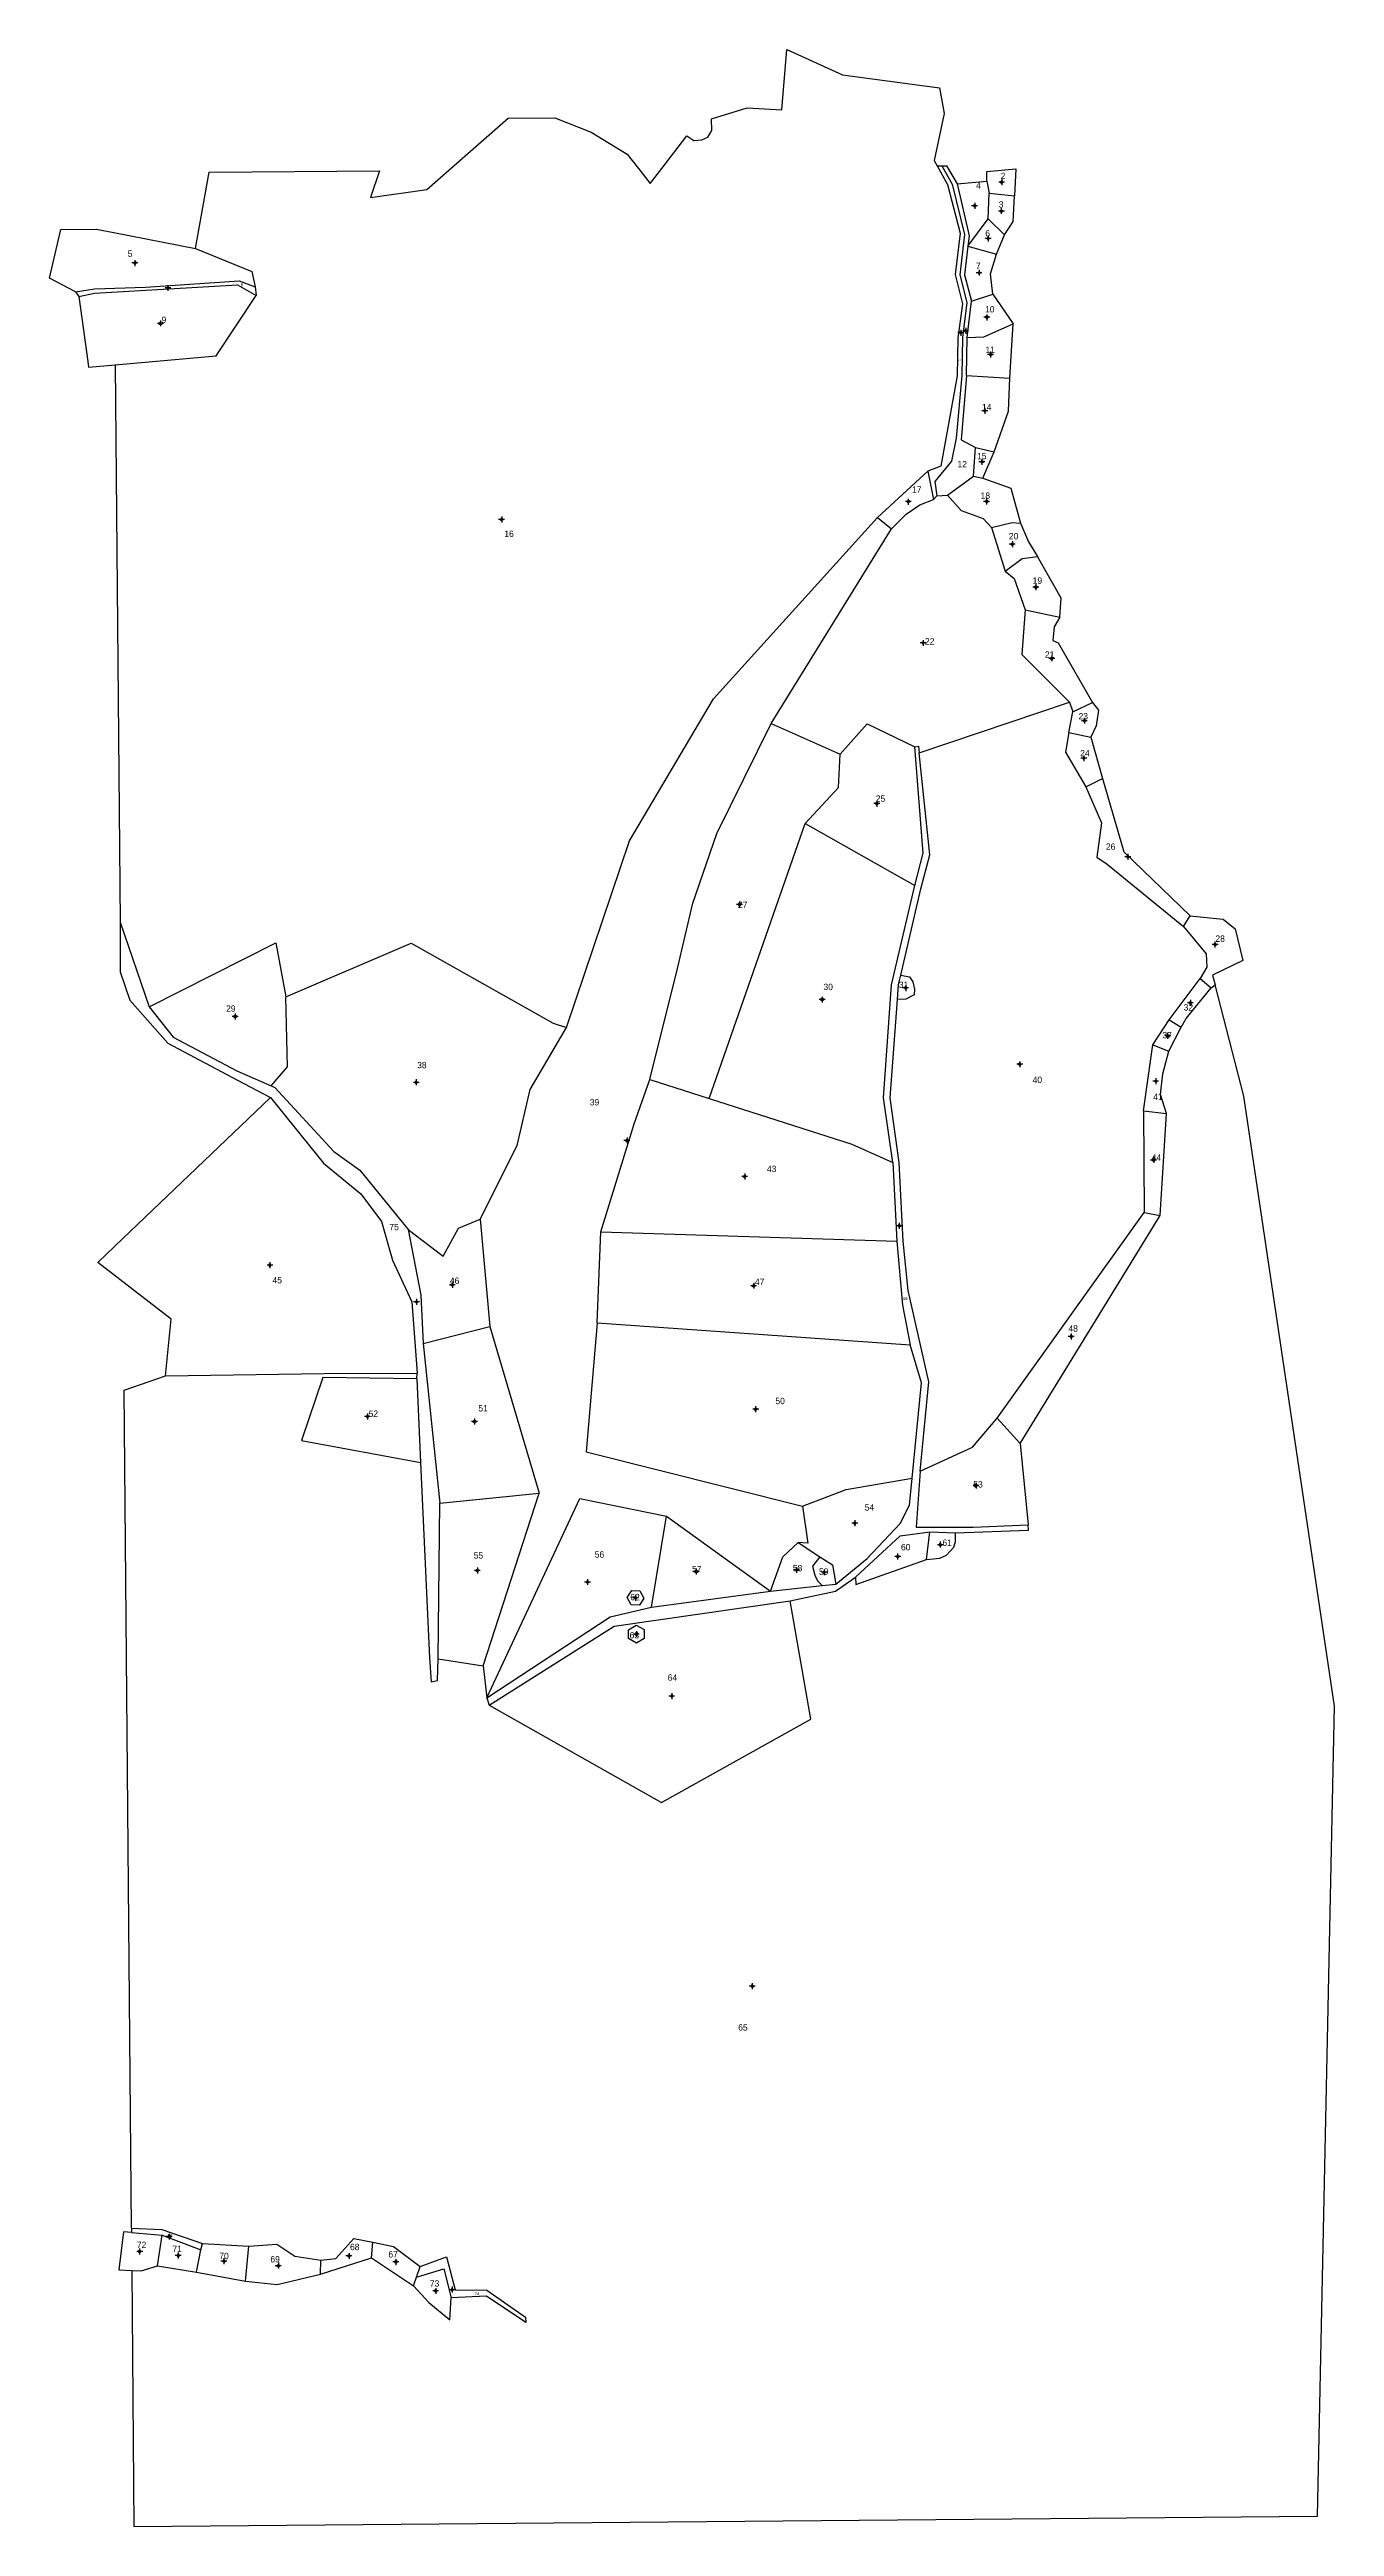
# Model space of a CAD drawing. Extents: x 551550 to 552095, y 1836500 to 1837552.
import ezdxf

# ---------------------------------------------------------------- set-up
doc = ezdxf.new("R2010")
doc.units = 0
for name, color, linetype in [('Level 10', 7, 'Continuous'), ('Level 11', 7, 'Continuous'), ('Level 15', 7, 'Continuous')]:
    doc.layers.add(name, color=color, linetype=linetype)

msp = doc.modelspace()

# ---------------------------------------------------------------- linework, layer by layer
at = {"layer": 'Level 10'}
for p, q in [((551926.6, 1837503), (551928.6, 1837503)), ((551935, 1837495.4), (551947.6, 1837496.5)), ((551947.6, 1837496.5), (551948.6, 1837491.4)), ((551948.2, 1837480.6), (551948.6, 1837491.4)), ((551948.6, 1837491.4), (551959.4, 1837490.3)), ((551939.6, 1837468.9), (551948.2, 1837480.6)), ((551948.2, 1837480.6), (551955.2, 1837473.7)), ((551939.6, 1837468.9), (551951.8, 1837465.5)), ((551951.8, 1837465.5), (551955.2, 1837473.7)), ((551560.8, 1837449.6), (551562.2, 1837447.5)), ((551637.1, 1837451.6), (551637.4, 1837448)), ((551941.1, 1837445.6), (551950.2, 1837448.6)), ((551950.2, 1837448.6), (551958.8, 1837436)), ((551939.3, 1837430.1), (551941.1, 1837445.6)), ((551957.4, 1837412.9), (551958.8, 1837436)), ((551939, 1837414), (551939.3, 1837430.1)), ((551577.6, 1837418.5), (551579.7, 1837181.8)), ((551939, 1837414), (551957.4, 1837412.9)), ((551942, 1837371.2), (551942.9, 1837383.4)), ((551942.9, 1837383.4), (551950.7, 1837381.6)), ((551901.2, 1837353.6), (551922.6, 1837373.4)), ((551922.6, 1837373.4), (551925, 1837361.3)), ((551946, 1837370.4), (551950.7, 1837381.6)), ((551925, 1837361.3), (551926.4, 1837362.8)), ((551926.4, 1837362.8), (551931, 1837363.2)), ((551931, 1837363.2), (551942, 1837371.2)), ((551942, 1837371.2), (551946, 1837370.4)), ((551901.2, 1837353.6), (551907.2, 1837348.8)), ((551856.1, 1837266.1), (551907.2, 1837348.8)), ((551949.6, 1837349.4), (551955.5, 1837330.8)), ((551963.9, 1837314.5), (551978.6, 1837311.3)), ((551918.9, 1837253.7), (551982.7, 1837275.2)), ((551982.5, 1837262.3), (551984.1, 1837271.1)), ((551982.7, 1837275.2), (551984.1, 1837271.1)), ((551984.1, 1837271.1), (551992.5, 1837275.1)), ((551856.1, 1837266.1), (551885.4, 1837253.1)), ((551982.5, 1837262.3), (551991.8, 1837260.3)), ((551991.8, 1837260.3), (551996.8, 1837242.8)), ((551989.7, 1837239.2), (551996.8, 1837242.8)), ((551829.8, 1837106.9), (551870.6, 1837223.7)), ((551870.6, 1837223.7), (551917.1, 1837197.3)), ((552031.1, 1837179.9), (552034, 1837184.5)), ((551579.7, 1837181.8), (551592, 1837145.8)), ((552025.1, 1837140.3), (552038.2, 1837157.8)), ((552038.2, 1837157.8), (552042.9, 1837153.9)), ((552042.9, 1837153.9), (552044.6, 1837155.1)), ((552018.1, 1837129.7), (552025.1, 1837140.3)), ((552024.9, 1837127), (552030.2, 1837137.1)), ((552025.1, 1837140.3), (552030.2, 1837137.1)), ((552014.1, 1837101.6), (552018.1, 1837129.7)), ((552018.1, 1837129.7), (552024.9, 1837127)), ((551804.6, 1837114.9), (551829.8, 1837106.9)), ((552014.1, 1837101.6), (552023.9, 1837100.5)), ((552014.1, 1837101.6), (552014.5, 1837058.4)), ((552021.2, 1837057.2), (552023.9, 1837100.5)), ((551907.7, 1837079.7), (551909.5, 1837046.3)), ((551952, 1836971.1), (552014.5, 1837058.4)), ((551961.8, 1836960.3), (552021.2, 1837057.2)), ((552014.5, 1837058.4), (552021.2, 1837057.2)), ((551732.6, 1837055.6), (551736.6, 1837010)), ((551782.2, 1837011.5), (551783.8, 1837050.2)), ((551783.8, 1837050.2), (551909.5, 1837046.3)), ((551708.3, 1837002.7), (551736.6, 1837010)), ((551736.6, 1837010), (551757.6, 1836939.2)), ((551782.2, 1837011.5), (551915.1, 1837002.2)), ((551708.3, 1837002.7), (551715.5, 1836934.9)), ((551705.7, 1836987.8), (551705.8, 1836990.1)), ((551705.7, 1836987.8), (551707.3, 1836952.2)), ((551952, 1836971.1), (551961.8, 1836960.3)), ((551961.8, 1836960.3), (551965.2, 1836925.8)), ((551714.7, 1836868.8), (551715.5, 1836934.9)), ((551715.5, 1836934.9), (551757.6, 1836939.2)), ((551733.8, 1836865.8), (551757.6, 1836939.2)), ((551805.3, 1836890.7), (551811.6, 1836929.4)), ((551811.6, 1836929.4), (551855.8, 1836897.6)), ((551922.1, 1836911), (551923.4, 1836922.7)), ((551923.4, 1836922.7), (551934.4, 1836922.3)), ((551867.5, 1836918.2), (551876.7, 1836912.1)), ((551855.8, 1836897.6), (551877.7, 1836900)), ((551877.7, 1836900), (551883.5, 1836900.6)), ((551805.3, 1836890.7), (551855.8, 1836897.6)), ((551714.7, 1836868.8), (551733.8, 1836865.8)), ((551733.8, 1836865.8), (551735.4, 1836852.2)), ((551735.4, 1836852.2), (551736.4, 1836849.1)), ((551584.5, 1836627), (551584.5, 1836625.1)), ((551584.5, 1836625.1), (551597.5, 1836624)), ((551595.6, 1836610.9), (551597.5, 1836624)), ((551597.5, 1836624), (551614, 1836617.7)), ((551612.2, 1836608.2), (551614, 1836617.7)), ((551614, 1836617.7), (551614.7, 1836620.5)), ((551614.7, 1836620.5), (551634.3, 1836619.3)), ((551632.9, 1836604.4), (551634.3, 1836619.3)), ((551686.4, 1836614.3), (551687, 1836621)), ((551595.6, 1836610.9), (551612.2, 1836608.2)), ((551612.2, 1836608.2), (551632.9, 1836604.4)), ((551664.8, 1836607.4), (551686.4, 1836614.3)), ((551664.8, 1836607.4), (551664.9, 1836613.4)), ((551686.4, 1836614.3), (551704.3, 1836602.4)), ((551704.3, 1836602.4), (551705.6, 1836606.1)), ((551705.6, 1836606.1), (551707.1, 1836610.6))]:
    msp.add_line(p, q, dxfattribs=at)
for points in [[(551611.7, 1837468), (551617.5, 1837500.3), (551689.8, 1837500.9), (551686, 1837489.6), (551709.9, 1837493), (551719.2, 1837501.2), (551744.4, 1837523.3), (551764.3, 1837523.4), (551779.7, 1837517.4), (551794.9, 1837508), (551799.8, 1837501.9), (551804.8, 1837495.5), (551809.7, 1837501.9), (551820.3, 1837515.8), (551823.2, 1837513.8), (551826.6, 1837514.1), (551829.2, 1837515.3), (551830.9, 1837518), (551830.7, 1837523), (551845.9, 1837527.7), (551860.6, 1837526.8), (551862.8, 1837552.5), (551886.4, 1837541.7), (551927.6, 1837536.2), (551929.6, 1837525.3), (551925.3, 1837505.3), (551926.6, 1837503)], [(551926.6, 1837503), (551931, 1837495.1), (551936.3, 1837474.5), (551934.2, 1837456.9), (551937.3, 1837444.4), (551935.3, 1837430), (551935, 1837413.9), (551928.1, 1837375.4), (551922.6, 1837373.4)], [(551928.6, 1837503), (551933, 1837495.2), (551938.2, 1837473.9), (551936.2, 1837456.8), (551939.2, 1837445), (551937.3, 1837430.1), (551937, 1837414), (551934.7, 1837387.4), (551932.6, 1837377.6), (551925.6, 1837368.9), (551926.4, 1837362.8)], [(551928.6, 1837503), (551930.6, 1837503), (551935, 1837495.4)], [(551947.6, 1837496.5), (551947.7, 1837500.6), (551959.9, 1837501.8), (551959.4, 1837490.3)], [(551935, 1837495.4), (551940.1, 1837473.3), (551939.6, 1837468.9)], [(551955.2, 1837473.7), (551958.9, 1837479.4), (551959.4, 1837490.3)], [(551560.8, 1837449.6), (551549.8, 1837455.4), (551554.5, 1837476), (551569.5, 1837476.1), (551577.1, 1837474.7), (551611.7, 1837468)], [(551611.7, 1837468), (551635.6, 1837458.2), (551637.1, 1837451.6)], [(551939.6, 1837468.9), (551938.2, 1837456.8), (551941.1, 1837445.6)], [(551950.2, 1837448.6), (551949.2, 1837457.2), (551951.8, 1837465.5)], [(551560.8, 1837449.6), (551568.9, 1837450.8), (551590.5, 1837451.5), (551630.3, 1837454.2), (551637.1, 1837451.6)], [(551562.2, 1837447.5), (551568.9, 1837448.9), (551629.5, 1837452.5), (551637.4, 1837448)], [(551562.2, 1837447.5), (551566, 1837420), (551566.3, 1837417.5), (551577.6, 1837418.5)], [(551577.6, 1837418.5), (551620.5, 1837422.4), (551637.4, 1837448)], [(551939.3, 1837430.1), (551946.4, 1837430.4), (551958.8, 1837436)], [(551939, 1837414), (551936.7, 1837386.6), (551942.9, 1837383.4)], [(551950.7, 1837381.6), (551956.8, 1837398.8), (551957.4, 1837412.9)], [(551931, 1837363.2), (551936.8, 1837356.6), (551946.1, 1837353.3), (551949.6, 1837349.4)], [(551946, 1837370.4), (551957.8, 1837366.1), (551962, 1837351.2)], [(551769.2, 1837137), (551796, 1837216.3), (551831.6, 1837276.6), (551901.2, 1837353.6)], [(551907.2, 1837348.8), (551913.4, 1837355.1), (551919.2, 1837359.1), (551925, 1837361.3)], [(551949.6, 1837349.4), (551958.4, 1837351.6), (551962, 1837351.2)], [(551962, 1837351.2), (551965.3, 1837343.3), (551969.1, 1837337.1)], [(551955.5, 1837330.8), (551962.7, 1837336.2), (551969.1, 1837337.1)], [(551955.5, 1837330.8), (551959.3, 1837327.8), (551963.9, 1837314.5)], [(551978.6, 1837311.3), (551979.2, 1837319.4), (551969.1, 1837337.1)], [(551963.9, 1837314.5), (551962.5, 1837295.5), (551982.7, 1837275.2)], [(551978.6, 1837311.3), (551976.3, 1837307.2), (551975.7, 1837301.4), (551978, 1837300.4), (551992.5, 1837275.1)], [(551992.5, 1837275.1), (551995, 1837271.8), (551994.1, 1837265.1), (551991.8, 1837260.3)], [(551804.6, 1837114.9), (551816.4, 1837162.1), (551822.9, 1837189.8), (551833.1, 1837219.4), (551856.1, 1837266.1)], [(551885.4, 1837253.1), (551896.9, 1837266), (551917.1, 1837256.2)], [(551982.5, 1837262.3), (551981.1, 1837254), (551989.7, 1837239.2)], [(551870.6, 1837223.7), (551884.7, 1837238.9), (551885.4, 1837253.1)], [(551911.1, 1837159.2), (551919.7, 1837195.9), (551923.4, 1837210.3), (551918.9, 1837253.7)], [(551917.1, 1837256.2), (551918.7, 1837256.5), (551918.9, 1837253.7)], [(551917.1, 1837197.3), (551920.6, 1837211.1), (551917.1, 1837256.2)], [(551989.7, 1837239.2), (551996.3, 1837223.9), (551994.4, 1837209.3), (551998.7, 1837206.4), (552031.1, 1837179.9)], [(551996.8, 1837242.8), (552005.8, 1837211.6), (552034, 1837184.5)], [(551907.7, 1837079.7), (551903.8, 1837107.2), (551907.2, 1837155.2), (551917.1, 1837197.3)], [(552034, 1837184.5), (552048, 1837183.1), (552053.1, 1837178.9), (552056.4, 1837165.5), (552043.5, 1837159.3), (552044.6, 1837155.1)], [(551579.7, 1837181.8), (551579.8, 1837160.6), (551583.8, 1837148.6), (551600, 1837130.3), (551629.6, 1837114.6), (551643.6, 1837107.3)], [(551592, 1837145.8), (551645.8, 1837173), (551650.1, 1837150)], [(551650.1, 1837150), (551703.3, 1837172.8), (551763.5, 1837138.8), (551769.2, 1837137)], [(552031.1, 1837179.9), (552040.7, 1837168.3), (552041, 1837162.7), (552038.2, 1837157.8)], [(551584.7, 1836609), (551585.6, 1836500.2), (552088, 1836504.6), (552095.2, 1836848.7), (552056.8, 1837107.8), (552044.6, 1837155.1)], [(551911.1, 1837159.2), (551914.8, 1837158.5), (551916.2, 1837156.4), (551917, 1837153.3), (551916.8, 1837150.9), (551913.2, 1837149), (551909.7, 1837148.9)], [(551909.7, 1837148.9), (551910.2, 1837155.3), (551911.1, 1837159.2)], [(552030.2, 1837137.1), (552032.3, 1837140.9), (552042.9, 1837153.9)], [(551592, 1837145.8), (551602.2, 1837132.9), (551629.3, 1837118.6), (551643.9, 1837112.2)], [(551643.9, 1837112.2), (551650.7, 1837120.3), (551650.1, 1837150)], [(551919.3, 1836948.5), (551923, 1836986.5), (551914.2, 1837025.3), (551912.2, 1837046.2), (551910.5, 1837079.7), (551906.6, 1837107.2), (551909.7, 1837148.9)], [(551732.6, 1837055.6), (551748.2, 1837086.9), (551753.8, 1837110.7), (551769.2, 1837137)], [(552023.9, 1837100.5), (552021.4, 1837108.5), (552022.4, 1837117.3), (552024.9, 1837127)], [(551643.9, 1837112.2), (551645.4, 1837111.5), (551670.4, 1837084.3), (551681.5, 1837076.4), (551702, 1837051.2)], [(551783.8, 1837050.2), (551797.9, 1837096.1), (551804.6, 1837114.9)], [(551599, 1836989), (551601.4, 1837013.1), (551570.2, 1837037.2), (551580.8, 1837047.4), (551643.6, 1837107.3)], [(551643.6, 1837107.3), (551666.1, 1837079.4), (551681.9, 1837066.4), (551690.7, 1837054.6), (551695.4, 1837038.1), (551703.5, 1837020.4), (551705.8, 1836990.1)], [(551829.8, 1837106.9), (551890.4, 1837087.5), (551907.7, 1837079.7)], [(551702, 1837051.2), (551716.8, 1837039.8), (551723.4, 1837051.7), (551732.6, 1837055.6)], [(551702, 1837051.2), (551707.4, 1837023.3), (551708.3, 1837002.7)], [(551909.5, 1837046.3), (551911.9, 1837019.1), (551915.1, 1837002.2)], [(551782.2, 1837011.5), (551777.5, 1836956.7), (551869.4, 1836933.6)], [(551915.9, 1836945.5), (551919.9, 1836986.1), (551915.1, 1837002.2)], [(551584.5, 1836627), (551581.4, 1836983), (551599, 1836989)], [(551599, 1836989), (551666.3, 1836990), (551705.8, 1836990.1)], [(551705.7, 1836987.8), (551665.7, 1836988.3), (551656.7, 1836961.6), (551707.3, 1836952.2)], [(551919.3, 1836948.5), (551941.6, 1836958.7), (551952, 1836971.1)], [(551707.3, 1836952.2), (551711.1, 1836869.2), (551711.7, 1836859.1), (551714.5, 1836859.6), (551714.7, 1836868.8)], [(551869.4, 1836933.6), (551887.9, 1836940.7), (551915.9, 1836945.5)], [(551883.5, 1836900.6), (551896.9, 1836911.5), (551910.8, 1836926.3), (551914.8, 1836934.1), (551915.9, 1836945.5)], [(551919.3, 1836948.5), (551917.6, 1836924.8), (551941.8, 1836924.8), (551965.2, 1836925.8)], [(551735.4, 1836852.2), (551774.9, 1836936.9), (551811.6, 1836929.4)], [(551869.4, 1836933.6), (551871.6, 1836917.9), (551867.5, 1836918.2)], [(551891.9, 1836903.5), (551910.9, 1836921), (551923.4, 1836922.7)], [(551922.1, 1836911), (551927.7, 1836911.6), (551930.6, 1836912.9), (551933.6, 1836916.2), (551934.3, 1836918.6), (551934.4, 1836922.3)], [(551934.4, 1836922.3), (551965.4, 1836923.4), (551965.2, 1836925.8)], [(551855.8, 1836897.6), (551861, 1836912.1), (551867.5, 1836918.2)], [(551876.7, 1836912.1), (551873.6, 1836908.2), (551874.6, 1836904.4), (551875.8, 1836902), (551877.7, 1836900)], [(551876.7, 1836912.1), (551882.2, 1836908.8), (551883.5, 1836900.6)], [(551891.9, 1836903.5), (551892.1, 1836900.4), (551922.1, 1836911)], [(551864.1, 1836893.5), (551883.4, 1836897.5), (551891.9, 1836903.5)], [(551735.4, 1836852.2), (551787.7, 1836886.6), (551805.3, 1836890.7)], [(551736.4, 1836849.1), (551809.5, 1836807.8), (551872.9, 1836843.2), (551864.1, 1836893.5)], [(551736.4, 1836849.1), (551789.5, 1836882.7), (551864.1, 1836893.5)], [(551802, 1836894.6), (551800.2, 1836891.6), (551796.7, 1836891.8), (551795, 1836894.9), (551796.9, 1836897.9), (551800.4, 1836897.7), (551802, 1836894.6)], [(551802.2, 1836877.4), (551798.9, 1836875.5), (551795.6, 1836877.4), (551795.6, 1836881.2), (551798.8, 1836883.1), (551802.2, 1836881.3), (551802.2, 1836877.4)], [(551584.5, 1836625.1), (551581.2, 1836625.4), (551579.1, 1836609.2), (551584.7, 1836609)], [(551584.5, 1836627), (551597.4, 1836626.4), (551614.7, 1836620.5)], [(551634.3, 1836619.3), (551646.3, 1836620.2), (551653.9, 1836615), (551664.9, 1836613.4)], [(551664.9, 1836613.4), (551671.3, 1836614.1), (551678.9, 1836622.5), (551687, 1836621)], [(551687, 1836621), (551695.8, 1836619.1), (551707.1, 1836610.6)], [(551584.7, 1836609), (551588.6, 1836608.8), (551595.6, 1836610.9)], [(551632.9, 1836604.4), (551646.4, 1836603), (551664.8, 1836607.4)], [(551705.6, 1836606.1), (551717.2, 1836609.7), (551720.3, 1836597.4)], [(551707.1, 1836610.6), (551718.3, 1836614.8), (551721.9, 1836600.7), (551735.4, 1836600.6), (551751.8, 1836589.2), (551751.9, 1836586.9), (551735.3, 1836598), (551720.3, 1836597.4)], [(551704.3, 1836602.4), (551710.7, 1836595.4), (551719.7, 1836588), (551720.3, 1836597.4)]]:
    msp.add_lwpolyline(points, dxfattribs=at)
at = {"layer": 'Level 11'}
for p, q in [((551953.3, 1837496.1), (551952.7, 1837496.1)), ((551954, 1837496.8), (551953.3, 1837496.1)), ((551953.3, 1837496.1), (551954, 1837495.5)), ((551954, 1837497.4), (551954, 1837496.8)), ((551954.6, 1837496.1), (551954, 1837496.8)), ((551954, 1837495.5), (551954.6, 1837496.1)), ((551954, 1837495.5), (551954, 1837494.9)), ((551955.2, 1837496.1), (551954.6, 1837496.1)), ((551941.9, 1837486), (551941.2, 1837486)), ((551942.5, 1837486.6), (551941.9, 1837486)), ((551941.9, 1837486), (551942.5, 1837485.4)), ((551942.5, 1837487.3), (551942.5, 1837486.6)), ((551943.1, 1837486), (551942.5, 1837486.6)), ((551942.5, 1837485.4), (551943.1, 1837486)), ((551942.5, 1837485.4), (551942.5, 1837484.8)), ((551943.7, 1837486), (551943.1, 1837486)), ((551953.2, 1837483.8), (551952.6, 1837483.8)), ((551953.8, 1837484.4), (551953.2, 1837483.8)), ((551953.2, 1837483.8), (551953.8, 1837483.2)), ((551953.8, 1837485.1), (551953.8, 1837484.4)), ((551954.5, 1837483.8), (551953.8, 1837484.4)), ((551953.8, 1837483.2), (551954.5, 1837483.8)), ((551953.8, 1837483.2), (551953.8, 1837482.6)), ((551955.1, 1837483.8), (551954.5, 1837483.8)), ((551947.6, 1837472.2), (551947, 1837472.2)), ((551948.2, 1837472.8), (551947.6, 1837472.2)), ((551947.6, 1837472.2), (551948.2, 1837471.6)), ((551948.2, 1837473.4), (551948.2, 1837472.8)), ((551948.8, 1837472.2), (551948.2, 1837472.8)), ((551948.2, 1837471.6), (551948.8, 1837472.2)), ((551948.2, 1837471.6), (551948.2, 1837470.9)), ((551949.5, 1837472.2), (551948.8, 1837472.2)), ((551585.4, 1837461.8), (551584.7, 1837461.8)), ((551586, 1837462.4), (551585.4, 1837461.8)), ((551585.4, 1837461.8), (551586, 1837461.2)), ((551586, 1837463), (551586, 1837462.4)), ((551586.6, 1837461.8), (551586, 1837462.4)), ((551586, 1837461.2), (551586.6, 1837461.8)), ((551586, 1837461.2), (551586, 1837460.5)), ((551587.2, 1837461.8), (551586.6, 1837461.8)), ((551943.8, 1837457.6), (551943.1, 1837457.6)), ((551944.4, 1837458.2), (551943.8, 1837457.6)), ((551943.8, 1837457.6), (551944.4, 1837457)), ((551944.4, 1837458.9), (551944.4, 1837458.2)), ((551945, 1837457.6), (551944.4, 1837458.2)), ((551944.4, 1837457), (551945, 1837457.6)), ((551944.4, 1837457), (551944.4, 1837456.4)), ((551945.6, 1837457.6), (551945, 1837457.6)), ((551599.4, 1837451.2), (551598.8, 1837451.2)), ((551600, 1837451.8), (551599.4, 1837451.2)), ((551599.4, 1837451.2), (551600, 1837450.5)), ((551600, 1837452.4), (551600, 1837451.8)), ((551600.6, 1837451.2), (551600, 1837451.8)), ((551600, 1837450.5), (551600.6, 1837451.2)), ((551600, 1837450.5), (551600, 1837449.9)), ((551601.3, 1837451.2), (551600.6, 1837451.2)), ((551596.2, 1837436.1), (551595.6, 1837436.1)), ((551596.8, 1837436.7), (551596.2, 1837436.1)), ((551596.2, 1837436.1), (551596.8, 1837435.5)), ((551596.8, 1837437.4), (551596.8, 1837436.7)), ((551597.5, 1837436.1), (551596.8, 1837436.7)), ((551596.8, 1837435.5), (551597.5, 1837436.1)), ((551598.1, 1837436.1), (551597.5, 1837436.1)), ((551947, 1837438.7), (551946.4, 1837438.7)), ((551947.6, 1837439.3), (551947, 1837438.7)), ((551947, 1837438.7), (551947.6, 1837438.1)), ((551947.6, 1837439.9), (551947.6, 1837439.3)), ((551948.3, 1837438.7), (551947.6, 1837439.3)), ((551947.6, 1837438.1), (551948.3, 1837438.7)), ((551947.6, 1837438.1), (551947.6, 1837437.4)), ((551948.9, 1837438.7), (551948.3, 1837438.7)), ((551596.8, 1837435.5), (551596.8, 1837434.9)), ((551936, 1837432.2), (551935.4, 1837432.2)), ((551936.6, 1837432.8), (551936, 1837432.2)), ((551936, 1837432.2), (551936.6, 1837431.5)), ((551936.6, 1837433.4), (551936.6, 1837432.8)), ((551937.2, 1837432.2), (551936.6, 1837432.8)), ((551936.6, 1837431.5), (551937.2, 1837432.2)), ((551936.6, 1837431.5), (551936.6, 1837430.9)), ((551937.9, 1837432.2), (551937.2, 1837432.2)), ((551938, 1837432.9), (551937.4, 1837432.9)), ((551938.7, 1837433.5), (551938, 1837432.9)), ((551938, 1837432.9), (551938.7, 1837432.3)), ((551938.7, 1837434.2), (551938.7, 1837433.5)), ((551939.3, 1837432.9), (551938.7, 1837433.5)), ((551938.7, 1837432.3), (551939.3, 1837432.9)), ((551938.7, 1837432.3), (551938.7, 1837431.7)), ((551939.9, 1837432.9), (551939.3, 1837432.9)), ((551948.6, 1837422.9), (551948, 1837422.9)), ((551949.2, 1837423.5), (551948.6, 1837422.9)), ((551948.6, 1837422.9), (551949.2, 1837422.3)), ((551949.2, 1837424.2), (551949.2, 1837423.5)), ((551949.9, 1837422.9), (551949.2, 1837423.5)), ((551949.2, 1837422.3), (551949.9, 1837422.9)), ((551949.2, 1837422.3), (551949.2, 1837421.7)), ((551950.5, 1837422.9), (551949.9, 1837422.9)), ((551946.2, 1837399), (551945.6, 1837399)), ((551946.8, 1837399.6), (551946.2, 1837399)), ((551946.2, 1837399), (551946.8, 1837398.4)), ((551946.8, 1837400.2), (551946.8, 1837399.6)), ((551947.4, 1837399), (551946.8, 1837399.6)), ((551946.8, 1837398.4), (551947.4, 1837399)), ((551946.8, 1837398.4), (551946.8, 1837397.7)), ((551948.1, 1837399), (551947.4, 1837399)), ((551944.9, 1837377.3), (551944.3, 1837377.3)), ((551945.5, 1837377.9), (551944.9, 1837377.3)), ((551944.9, 1837377.3), (551945.5, 1837376.7)), ((551945.5, 1837378.5), (551945.5, 1837377.9)), ((551946.2, 1837377.3), (551945.5, 1837377.9)), ((551945.5, 1837376.7), (551946.2, 1837377.3)), ((551945.5, 1837376.7), (551945.5, 1837376)), ((551946.8, 1837377.3), (551946.2, 1837377.3)), ((551741, 1837352.8), (551740.4, 1837352.8)), ((551741.7, 1837353.4), (551741, 1837352.8)), ((551741, 1837352.8), (551741.7, 1837352.2)), ((551741.7, 1837354.1), (551741.7, 1837353.4)), ((551742.3, 1837352.8), (551741.7, 1837353.4)), ((551741.7, 1837352.2), (551742.3, 1837352.8)), ((551741.7, 1837352.2), (551741.7, 1837351.6)), ((551742.9, 1837352.8), (551742.3, 1837352.8)), ((551913.7, 1837360.4), (551913.1, 1837360.4)), ((551914.3, 1837361), (551913.7, 1837360.4)), ((551913.7, 1837360.4), (551914.3, 1837359.8)), ((551914.3, 1837361.6), (551914.3, 1837361)), ((551915, 1837360.4), (551914.3, 1837361)), ((551914.3, 1837359.8), (551915, 1837360.4)), ((551914.3, 1837359.8), (551914.3, 1837359.1)), ((551915.6, 1837360.4), (551915, 1837360.4)), ((551946.9, 1837360.5), (551946.3, 1837360.5)), ((551947.5, 1837361.1), (551946.9, 1837360.5)), ((551946.9, 1837360.5), (551947.5, 1837359.9)), ((551947.5, 1837361.7), (551947.5, 1837361.1)), ((551948.2, 1837360.5), (551947.5, 1837361.1)), ((551947.5, 1837359.9), (551948.2, 1837360.5)), ((551947.5, 1837359.9), (551947.5, 1837359.2)), ((551948.8, 1837360.5), (551948.2, 1837360.5)), ((551957.9, 1837342.4), (551957.2, 1837342.4)), ((551958.5, 1837343), (551957.9, 1837342.4)), ((551957.9, 1837342.4), (551958.5, 1837341.8)), ((551958.5, 1837343.6), (551958.5, 1837343)), ((551959.1, 1837342.4), (551958.5, 1837343)), ((551958.5, 1837341.8), (551959.1, 1837342.4)), ((551958.5, 1837341.8), (551958.5, 1837341.1)), ((551959.7, 1837342.4), (551959.1, 1837342.4)), ((551967.8, 1837324.1), (551967.2, 1837324.1)), ((551968.5, 1837324.7), (551967.8, 1837324.1)), ((551967.8, 1837324.1), (551968.5, 1837323.4)), ((551968.5, 1837325.3), (551968.5, 1837324.7)), ((551969.1, 1837324.1), (551968.5, 1837324.7)), ((551968.5, 1837323.4), (551969.1, 1837324.1)), ((551968.5, 1837323.4), (551968.5, 1837322.8)), ((551969.7, 1837324.1), (551969.1, 1837324.1)), ((551920, 1837300.4), (551919.3, 1837300.4)), ((551920.6, 1837301), (551920, 1837300.4)), ((551920, 1837300.4), (551920.6, 1837299.7)), ((551920.6, 1837301.6), (551920.6, 1837301)), ((551921.2, 1837300.4), (551920.6, 1837301)), ((551920.6, 1837299.7), (551921.2, 1837300.4)), ((551920.6, 1837299.7), (551920.6, 1837299.1)), ((551921.8, 1837300.4), (551921.2, 1837300.4)), ((551974.6, 1837293.8), (551974, 1837293.8)), ((551975.2, 1837294.5), (551974.6, 1837293.8)), ((551974.6, 1837293.8), (551975.2, 1837293.2)), ((551975.2, 1837295.1), (551975.2, 1837294.5)), ((551975.8, 1837293.8), (551975.2, 1837294.5)), ((551975.2, 1837293.2), (551975.8, 1837293.8)), ((551975.2, 1837293.2), (551975.2, 1837292.6)), ((551976.5, 1837293.8), (551975.8, 1837293.8)), ((551988.5, 1837267.3), (551987.8, 1837267.3)), ((551989.1, 1837268), (551988.5, 1837267.3)), ((551988.5, 1837267.3), (551989.1, 1837266.7)), ((551989.1, 1837268.6), (551989.1, 1837268)), ((551989.7, 1837267.3), (551989.1, 1837268)), ((551989.1, 1837266.7), (551989.7, 1837267.3)), ((551990.3, 1837267.3), (551989.7, 1837267.3)), ((551989.1, 1837266.7), (551989.1, 1837266.1)), ((551988.2, 1837251.4), (551987.6, 1837251.4)), ((551988.8, 1837252), (551988.2, 1837251.4)), ((551988.2, 1837251.4), (551988.8, 1837250.8)), ((551988.8, 1837252.6), (551988.8, 1837252)), ((551989.4, 1837251.4), (551988.8, 1837252)), ((551988.8, 1837250.8), (551989.4, 1837251.4)), ((551988.8, 1837250.8), (551988.8, 1837250.1)), ((551990.1, 1837251.4), (551989.4, 1837251.4)), ((551900.3, 1837232.1), (551899.7, 1837232.1)), ((551901, 1837232.7), (551900.3, 1837232.1)), ((551900.3, 1837232.1), (551901, 1837231.4)), ((551901, 1837233.3), (551901, 1837232.7)), ((551901.6, 1837232.1), (551901, 1837232.7)), ((551901, 1837231.4), (551901.6, 1837232.1)), ((551901, 1837231.4), (551901, 1837230.8)), ((551902.2, 1837232.1), (551901.6, 1837232.1)), ((552006.9, 1837209.5), (552006.3, 1837209.5)), ((552007.5, 1837210.2), (552006.9, 1837209.5)), ((552006.9, 1837209.5), (552007.5, 1837208.9)), ((552007.5, 1837210.8), (552007.5, 1837210.2)), ((552008.1, 1837209.5), (552007.5, 1837210.2)), ((552007.5, 1837208.9), (552008.1, 1837209.5)), ((552007.5, 1837208.9), (552007.5, 1837208.3)), ((552008.8, 1837209.5), (552008.1, 1837209.5)), ((551842, 1837189.3), (551841.4, 1837189.3)), ((551842.6, 1837189.9), (551842, 1837189.3)), ((551842, 1837189.3), (551842.6, 1837188.6)), ((551842.6, 1837190.5), (551842.6, 1837189.9)), ((551843.3, 1837189.3), (551842.6, 1837189.9)), ((551842.6, 1837188.6), (551843.3, 1837189.3)), ((551842.6, 1837188.6), (551842.6, 1837188)), ((551843.9, 1837189.3), (551843.3, 1837189.3)), ((552044.5, 1837172.9), (552043.9, 1837172.3)), ((552044.5, 1837173.5), (552044.5, 1837172.9)), ((552045.2, 1837172.3), (552044.5, 1837172.9)), ((552043.9, 1837172.3), (552043.3, 1837172.3)), ((552043.9, 1837172.3), (552044.5, 1837171.7)), ((552044.5, 1837171.7), (552045.2, 1837172.3)), ((552044.5, 1837171.7), (552044.5, 1837171)), ((552045.8, 1837172.3), (552045.2, 1837172.3)), ((551912.6, 1837153.8), (551911.9, 1837153.8)), ((551913.2, 1837154.4), (551912.6, 1837153.8)), ((551912.6, 1837153.8), (551913.2, 1837153.1)), ((551913.2, 1837155), (551913.2, 1837154.4)), ((551913.8, 1837153.8), (551913.2, 1837154.4)), ((551913.2, 1837153.1), (551913.8, 1837153.8)), ((551913.2, 1837153.1), (551913.2, 1837152.5)), ((551914.4, 1837153.8), (551913.8, 1837153.8)), ((551627.9, 1837141.7), (551627.3, 1837141.7)), ((551628.5, 1837142.3), (551627.9, 1837141.7)), ((551627.9, 1837141.7), (551628.5, 1837141.1)), ((551628.5, 1837142.9), (551628.5, 1837142.3)), ((551629.2, 1837141.7), (551628.5, 1837142.3)), ((551628.5, 1837141.1), (551629.2, 1837141.7)), ((551628.5, 1837141.1), (551628.5, 1837140.4)), ((551629.8, 1837141.7), (551629.2, 1837141.7)), ((551877.1, 1837148.9), (551876.5, 1837148.9)), ((551877.8, 1837149.5), (551877.1, 1837148.9)), ((551877.1, 1837148.9), (551877.8, 1837148.3)), ((551877.8, 1837150.1), (551877.8, 1837149.5)), ((551878.4, 1837148.9), (551877.8, 1837149.5)), ((551877.8, 1837148.3), (551878.4, 1837148.9)), ((551877.8, 1837148.3), (551877.8, 1837147.6)), ((551879, 1837148.9), (551878.4, 1837148.9)), ((552033.4, 1837147.5), (552032.8, 1837147.5)), ((552034.1, 1837148.1), (552033.4, 1837147.5)), ((552033.4, 1837147.5), (552034.1, 1837146.8)), ((552034.1, 1837148.7), (552034.1, 1837148.1)), ((552034.7, 1837147.5), (552034.1, 1837148.1)), ((552034.1, 1837146.8), (552034.7, 1837147.5)), ((552034.1, 1837146.8), (552034.1, 1837146.2)), ((552035.3, 1837147.5), (552034.7, 1837147.5)), ((552023.8, 1837133.4), (552023.2, 1837133.4)), ((552024.4, 1837134), (552023.8, 1837133.4)), ((552023.8, 1837133.4), (552024.4, 1837132.8)), ((552024.4, 1837134.7), (552024.4, 1837134)), ((552025.1, 1837133.4), (552024.4, 1837134)), ((552024.4, 1837132.8), (552025.1, 1837133.4)), ((552024.4, 1837132.8), (552024.4, 1837132.2)), ((552025.7, 1837133.4), (552025.1, 1837133.4)), ((551961, 1837121.4), (551960.4, 1837121.4)), ((551961.6, 1837122), (551961, 1837121.4)), ((551961, 1837121.4), (551961.6, 1837120.7)), ((551961.6, 1837122.6), (551961.6, 1837122)), ((551962.3, 1837121.4), (551961.6, 1837122)), ((551961.6, 1837120.7), (551962.3, 1837121.4)), ((551961.6, 1837120.7), (551961.6, 1837120.1)), ((551962.9, 1837121.4), (551962.3, 1837121.4)), ((551704.8, 1837113.7), (551704.2, 1837113.7)), ((551705.4, 1837114.3), (551704.8, 1837113.7)), ((551704.8, 1837113.7), (551705.4, 1837113.1)), ((551705.4, 1837115), (551705.4, 1837114.3)), ((551706, 1837113.7), (551705.4, 1837114.3)), ((551705.4, 1837113.1), (551706, 1837113.7)), ((551705.4, 1837113.1), (551705.4, 1837112.5)), ((551706.7, 1837113.7), (551706, 1837113.7)), ((552018.8, 1837114.2), (552018.1, 1837114.2)), ((552019.4, 1837114.8), (552018.8, 1837114.2)), ((552018.8, 1837114.2), (552019.4, 1837113.6)), ((552019.4, 1837115.5), (552019.4, 1837114.8)), ((552020, 1837114.2), (552019.4, 1837114.8)), ((552019.4, 1837113.6), (552020, 1837114.2)), ((552019.4, 1837113.6), (552019.4, 1837113)), ((552020.6, 1837114.2), (552020, 1837114.2)), ((551794.3, 1837089), (551793.6, 1837089)), ((551794.9, 1837089.6), (551794.3, 1837089)), ((551794.3, 1837089), (551794.9, 1837088.4)), ((551794.9, 1837090.3), (551794.9, 1837089.6)), ((551795.5, 1837089), (551794.9, 1837089.6)), ((551794.9, 1837088.4), (551795.5, 1837089)), ((551794.9, 1837088.4), (551794.9, 1837087.8)), ((551796.1, 1837089), (551795.5, 1837089)), ((552017.9, 1837080.7), (552017.2, 1837080.7)), ((552018.5, 1837081.4), (552017.9, 1837080.7)), ((552017.9, 1837080.7), (552018.5, 1837080.1)), ((552018.5, 1837082), (552018.5, 1837081.4)), ((552019.1, 1837080.7), (552018.5, 1837081.4)), ((552018.5, 1837080.1), (552019.1, 1837080.7)), ((552018.5, 1837080.1), (552018.5, 1837079.5)), ((552019.7, 1837080.7), (552019.1, 1837080.7)), ((551844.2, 1837073.7), (551843.6, 1837073.7)), ((551844.9, 1837074.4), (551844.2, 1837073.7)), ((551844.2, 1837073.7), (551844.9, 1837073.1)), ((551844.9, 1837075), (551844.9, 1837074.4)), ((551845.5, 1837073.7), (551844.9, 1837074.4)), ((551844.9, 1837073.1), (551845.5, 1837073.7)), ((551844.9, 1837073.1), (551844.9, 1837072.5)), ((551846.1, 1837073.7), (551845.5, 1837073.7)), ((551909.9, 1837052.8), (551909.3, 1837052.8)), ((551910.5, 1837053.4), (551909.9, 1837052.8)), ((551909.9, 1837052.8), (551910.5, 1837052.2)), ((551910.5, 1837054), (551910.5, 1837053.4)), ((551911.2, 1837052.8), (551910.5, 1837053.4)), ((551910.5, 1837052.2), (551911.2, 1837052.8)), ((551910.5, 1837052.2), (551910.5, 1837051.5)), ((551911.8, 1837052.8), (551911.2, 1837052.8)), ((551642.7, 1837036.1), (551642.1, 1837036.1)), ((551643.3, 1837036.7), (551642.7, 1837036.1)), ((551642.7, 1837036.1), (551643.3, 1837035.4)), ((551643.3, 1837037.3), (551643.3, 1837036.7)), ((551643.9, 1837036.1), (551643.3, 1837036.7)), ((551643.3, 1837035.4), (551643.9, 1837036.1)), ((551644.6, 1837036.1), (551643.9, 1837036.1)), ((551643.3, 1837035.4), (551643.3, 1837034.8)), ((551720.1, 1837027.7), (551719.5, 1837027.7)), ((551720.8, 1837028.3), (551720.1, 1837027.7)), ((551720.1, 1837027.7), (551720.8, 1837027.1)), ((551720.8, 1837028.9), (551720.8, 1837028.3)), ((551721.4, 1837027.7), (551720.8, 1837028.3)), ((551720.8, 1837027.1), (551721.4, 1837027.7)), ((551720.8, 1837027.1), (551720.8, 1837026.4)), ((551722, 1837027.7), (551721.4, 1837027.7)), ((551848, 1837027.3), (551847.4, 1837027.3)), ((551848.7, 1837028), (551848, 1837027.3)), ((551848, 1837027.3), (551848.7, 1837026.7)), ((551848.7, 1837028.6), (551848.7, 1837028)), ((551849.3, 1837027.3), (551848.7, 1837028)), ((551848.7, 1837026.7), (551849.3, 1837027.3)), ((551848.7, 1837026.7), (551848.7, 1837026.1)), ((551849.9, 1837027.3), (551849.3, 1837027.3)), ((551704.9, 1837020.5), (551704.3, 1837020.5)), ((551705.5, 1837021.1), (551704.9, 1837020.5)), ((551704.9, 1837020.5), (551705.5, 1837019.9)), ((551705.5, 1837021.7), (551705.5, 1837021.1)), ((551706.1, 1837020.5), (551705.5, 1837021.1)), ((551705.5, 1837019.9), (551706.1, 1837020.5)), ((551705.5, 1837019.9), (551705.5, 1837019.2)), ((551706.8, 1837020.5), (551706.1, 1837020.5)), ((551982.9, 1837005.8), (551982.2, 1837005.8)), ((551983.5, 1837006.4), (551982.9, 1837005.8)), ((551982.9, 1837005.8), (551983.5, 1837005.1)), ((551983.5, 1837007), (551983.5, 1837006.4)), ((551984.1, 1837005.8), (551983.5, 1837006.4)), ((551983.5, 1837005.1), (551984.1, 1837005.8)), ((551983.5, 1837005.1), (551983.5, 1837004.5)), ((551984.7, 1837005.8), (551984.1, 1837005.8)), ((551684.7, 1836973), (551684.7, 1836972.4)), ((551848.9, 1836974.9), (551848.3, 1836974.9)), ((551849.5, 1836975.5), (551848.9, 1836974.9)), ((551848.9, 1836974.9), (551849.5, 1836974.2)), ((551849.5, 1836976.1), (551849.5, 1836975.5)), ((551850.1, 1836974.9), (551849.5, 1836975.5)), ((551849.5, 1836974.2), (551850.1, 1836974.9)), ((551849.5, 1836974.2), (551849.5, 1836973.6)), ((551850.8, 1836974.9), (551850.1, 1836974.9)), ((551684.1, 1836971.7), (551683.4, 1836971.7)), ((551684.7, 1836972.4), (551684.1, 1836971.7)), ((551684.1, 1836971.7), (551684.7, 1836971.1)), ((551685.3, 1836971.7), (551684.7, 1836972.4)), ((551684.7, 1836971.1), (551685.3, 1836971.7)), ((551684.7, 1836971.1), (551684.7, 1836970.5)), ((551685.9, 1836971.7), (551685.3, 1836971.7)), ((551729.5, 1836969.7), (551728.9, 1836969.7)), ((551730.1, 1836970.3), (551729.5, 1836969.7)), ((551729.5, 1836969.7), (551730.1, 1836969.1)), ((551730.1, 1836970.9), (551730.1, 1836970.3)), ((551730.8, 1836969.7), (551730.1, 1836970.3)), ((551730.1, 1836969.1), (551730.8, 1836969.7)), ((551730.1, 1836969.1), (551730.1, 1836968.4)), ((551731.4, 1836969.7), (551730.8, 1836969.7)), ((551942.4, 1836942.4), (551941.8, 1836942.4)), ((551943.1, 1836943), (551942.4, 1836942.4)), ((551942.4, 1836942.4), (551943.1, 1836941.7)), ((551943.1, 1836943.6), (551943.1, 1836943)), ((551943.7, 1836942.4), (551943.1, 1836943)), ((551943.1, 1836941.7), (551943.7, 1836942.4)), ((551943.1, 1836941.7), (551943.1, 1836941.1)), ((551944.3, 1836942.4), (551943.7, 1836942.4)), ((551891, 1836926.4), (551890.4, 1836926.4)), ((551891.6, 1836927.1), (551891, 1836926.4)), ((551891, 1836926.4), (551891.6, 1836925.8)), ((551891.6, 1836927.7), (551891.6, 1836927.1)), ((551892.2, 1836926.4), (551891.6, 1836927.1)), ((551891.6, 1836925.8), (551892.2, 1836926.4)), ((551891.6, 1836925.8), (551891.6, 1836925.2)), ((551892.9, 1836926.4), (551892.2, 1836926.4)), ((551909.2, 1836912.3), (551908.6, 1836912.3)), ((551909.8, 1836912.9), (551909.2, 1836912.3)), ((551909.2, 1836912.3), (551909.8, 1836911.7)), ((551909.8, 1836913.5), (551909.8, 1836912.9)), ((551910.4, 1836912.3), (551909.8, 1836912.9)), ((551909.8, 1836911.7), (551910.4, 1836912.3)), ((551909.8, 1836911.7), (551909.8, 1836911)), ((551911.1, 1836912.3), (551910.4, 1836912.3)), ((551927.3, 1836917.3), (551926.7, 1836917.3)), ((551927.9, 1836918), (551927.3, 1836917.3)), ((551927.3, 1836917.3), (551927.9, 1836916.7)), ((551927.9, 1836918.6), (551927.9, 1836918)), ((551928.6, 1836917.3), (551927.9, 1836918)), ((551927.9, 1836916.7), (551928.6, 1836917.3)), ((551927.9, 1836916.7), (551927.9, 1836916.1)), ((551929.2, 1836917.3), (551928.6, 1836917.3)), ((551730.7, 1836906.3), (551730.1, 1836906.3)), ((551731.4, 1836907), (551730.7, 1836906.3)), ((551730.7, 1836906.3), (551731.4, 1836905.7)), ((551731.4, 1836907.6), (551731.4, 1836907)), ((551732, 1836906.3), (551731.4, 1836907)), ((551731.4, 1836905.7), (551732, 1836906.3)), ((551731.4, 1836905.7), (551731.4, 1836905.1)), ((551732.6, 1836906.3), (551732, 1836906.3)), ((551777.5, 1836901.4), (551776.9, 1836901.4)), ((551778.1, 1836902.1), (551777.5, 1836901.4)), ((551777.5, 1836901.4), (551778.1, 1836900.8)), ((551778.1, 1836902.7), (551778.1, 1836902.1)), ((551778.7, 1836901.4), (551778.1, 1836902.1)), ((551778.1, 1836900.8), (551778.7, 1836901.4)), ((551778.1, 1836900.8), (551778.1, 1836900.2)), ((551779.4, 1836901.4), (551778.7, 1836901.4)), ((551823.6, 1836905.9), (551823, 1836905.9)), ((551824.2, 1836906.5), (551823.6, 1836905.9)), ((551823.6, 1836905.9), (551824.2, 1836905.3)), ((551824.2, 1836907.2), (551824.2, 1836906.5)), ((551824.9, 1836905.9), (551824.2, 1836906.5)), ((551824.2, 1836905.3), (551824.9, 1836905.9)), ((551824.2, 1836905.3), (551824.2, 1836904.7)), ((551825.5, 1836905.9), (551824.9, 1836905.9)), ((551866.3, 1836906.6), (551865.6, 1836906.6)), ((551866.9, 1836907.2), (551866.3, 1836906.6)), ((551866.3, 1836906.6), (551866.9, 1836906)), ((551866.9, 1836907.8), (551866.9, 1836907.2)), ((551867.5, 1836906.6), (551866.9, 1836907.2)), ((551866.9, 1836906), (551867.5, 1836906.6)), ((551866.9, 1836906), (551866.9, 1836905.3)), ((551868.1, 1836906.6), (551867.5, 1836906.6)), ((551878, 1836905.6), (551877.4, 1836905.6)), ((551878.6, 1836906.2), (551878, 1836905.6)), ((551878, 1836905.6), (551878.6, 1836904.9)), ((551878.6, 1836906.8), (551878.6, 1836906.2)), ((551879.2, 1836905.6), (551878.6, 1836906.2)), ((551878.6, 1836904.9), (551879.2, 1836905.6)), ((551878.6, 1836904.9), (551878.6, 1836904.3)), ((551879.9, 1836905.6), (551879.2, 1836905.6)), ((551797.9, 1836894.7), (551797.3, 1836894.7)), ((551798.5, 1836895.4), (551797.9, 1836894.7)), ((551797.9, 1836894.7), (551798.5, 1836894.1)), ((551798.5, 1836896), (551798.5, 1836895.4)), ((551799.1, 1836894.7), (551798.5, 1836895.4)), ((551798.5, 1836894.1), (551799.1, 1836894.7)), ((551798.5, 1836894.1), (551798.5, 1836893.5)), ((551799.8, 1836894.7), (551799.1, 1836894.7)), ((551798.2, 1836879.3), (551797.6, 1836879.3)), ((551798.9, 1836880), (551798.2, 1836879.3)), ((551798.2, 1836879.3), (551798.9, 1836878.7)), ((551798.9, 1836880.6), (551798.9, 1836880)), ((551799.5, 1836879.3), (551798.9, 1836880)), ((551798.9, 1836878.7), (551799.5, 1836879.3)), ((551798.9, 1836878.7), (551798.9, 1836878.1)), ((551800.1, 1836879.3), (551799.5, 1836879.3)), ((551813.3, 1836853), (551812.6, 1836853)), ((551813.9, 1836853.6), (551813.3, 1836853)), ((551813.3, 1836853), (551813.9, 1836852.4)), ((551813.9, 1836854.2), (551813.9, 1836853.6)), ((551814.5, 1836853), (551813.9, 1836853.6)), ((551813.9, 1836852.4), (551814.5, 1836853)), ((551813.9, 1836852.4), (551813.9, 1836851.7)), ((551815.1, 1836853), (551814.5, 1836853)), ((551848, 1836731), (551848, 1836730.4)), ((551847.4, 1836729.8), (551846.8, 1836729.8)), ((551848, 1836730.4), (551847.4, 1836729.8)), ((551847.4, 1836729.8), (551848, 1836729.2)), ((551848.7, 1836729.8), (551848, 1836730.4)), ((551848, 1836729.2), (551848.7, 1836729.8)), ((551848, 1836729.2), (551848, 1836728.5)), ((551849.3, 1836729.8), (551848.7, 1836729.8)), ((551587.4, 1836617), (551586.8, 1836617)), ((551588, 1836617.7), (551587.4, 1836617)), ((551587.4, 1836617), (551588, 1836616.4)), ((551588, 1836618.3), (551588, 1836617.7)), ((551588.7, 1836617), (551588, 1836617.7)), ((551588, 1836616.4), (551588.7, 1836617)), ((551588, 1836616.4), (551588, 1836615.8)), ((551589.3, 1836617), (551588.7, 1836617)), ((551599.9, 1836623.4), (551599.3, 1836623.4)), ((551600.5, 1836624), (551599.9, 1836623.4)), ((551599.9, 1836623.4), (551600.5, 1836622.8)), ((551600.5, 1836624.6), (551600.5, 1836624)), ((551601.2, 1836623.4), (551600.5, 1836624)), ((551600.5, 1836622.8), (551601.2, 1836623.4)), ((551600.5, 1836622.8), (551600.5, 1836622.1)), ((551601.8, 1836623.4), (551601.2, 1836623.4)), ((551603.8, 1836615.3), (551603.1, 1836615.3)), ((551604.4, 1836616), (551603.8, 1836615.3)), ((551603.8, 1836615.3), (551604.4, 1836614.7)), ((551604.4, 1836616.6), (551604.4, 1836616)), ((551605, 1836615.3), (551604.4, 1836616)), ((551604.4, 1836614.7), (551605, 1836615.3)), ((551605.6, 1836615.3), (551605, 1836615.3)), ((551676.3, 1836615.2), (551675.6, 1836615.2)), ((551676.9, 1836615.8), (551676.3, 1836615.2)), ((551676.3, 1836615.2), (551676.9, 1836614.5)), ((551676.9, 1836616.4), (551676.9, 1836615.8)), ((551677.5, 1836615.2), (551676.9, 1836615.8)), ((551676.9, 1836614.5), (551677.5, 1836615.2)), ((551678.1, 1836615.2), (551677.5, 1836615.2)), ((551604.4, 1836614.7), (551604.4, 1836614.1)), ((551623.2, 1836613), (551622.5, 1836613)), ((551623.8, 1836613.6), (551623.2, 1836613)), ((551623.2, 1836613), (551623.8, 1836612.3)), ((551623.8, 1836614.2), (551623.8, 1836613.6)), ((551624.4, 1836613), (551623.8, 1836613.6)), ((551623.8, 1836612.3), (551624.4, 1836613)), ((551623.8, 1836612.3), (551623.8, 1836611.7)), ((551625, 1836613), (551624.4, 1836613)), ((551646.2, 1836611), (551645.6, 1836611)), ((551646.9, 1836611.7), (551646.2, 1836611)), ((551646.2, 1836611), (551646.9, 1836610.4)), ((551646.9, 1836612.3), (551646.9, 1836611.7)), ((551647.5, 1836611), (551646.9, 1836611.7)), ((551646.9, 1836610.4), (551647.5, 1836611)), ((551646.9, 1836610.4), (551646.9, 1836609.8)), ((551648.1, 1836611), (551647.5, 1836611)), ((551676.9, 1836614.5), (551676.9, 1836613.9)), ((551696.1, 1836612.6), (551695.5, 1836612.6)), ((551696.7, 1836613.2), (551696.1, 1836612.6)), ((551696.1, 1836612.6), (551696.7, 1836611.9)), ((551696.7, 1836613.8), (551696.7, 1836613.2)), ((551697.4, 1836612.6), (551696.7, 1836613.2)), ((551696.7, 1836611.9), (551697.4, 1836612.6)), ((551696.7, 1836611.9), (551696.7, 1836611.3)), ((551698, 1836612.6), (551697.4, 1836612.6)), ((551713.1, 1836600.3), (551712.4, 1836600.3)), ((551713.7, 1836600.9), (551713.1, 1836600.3)), ((551713.1, 1836600.3), (551713.7, 1836599.6)), ((551713.7, 1836601.5), (551713.7, 1836600.9)), ((551714.3, 1836600.3), (551713.7, 1836600.9)), ((551713.7, 1836599.6), (551714.3, 1836600.3)), ((551713.7, 1836599.6), (551713.7, 1836599)), ((551714.9, 1836600.3), (551714.3, 1836600.3)), ((551720.1, 1836600.8), (551719.4, 1836600.8)), ((551720.7, 1836601.5), (551720.1, 1836600.8)), ((551720.1, 1836600.8), (551720.7, 1836600.2)), ((551720.7, 1836602.1), (551720.7, 1836601.5)), ((551721.3, 1836600.8), (551720.7, 1836601.5)), ((551720.7, 1836600.2), (551721.3, 1836600.8)), ((551720.7, 1836600.2), (551720.7, 1836599.6)), ((551721.9, 1836600.8), (551721.3, 1836600.8))]:
    msp.add_line(p, q, dxfattribs=at)
for centre in [(551954, 1837496.1), (551942.5, 1837486), (551953.8, 1837483.8), (551948.2, 1837472.2), (551586, 1837461.8), (551944.4, 1837457.6), (551600, 1837451.2), (551596.8, 1837436.1), (551947.6, 1837438.7), (551936.6, 1837432.2), (551938.7, 1837432.9), (551949.2, 1837422.9), (551946.8, 1837399), (551945.5, 1837377.3), (551741.7, 1837352.8), (551914.3, 1837360.4), (551947.5, 1837360.5), (551958.5, 1837342.4), (551968.5, 1837324.1), (551920.6, 1837300.4), (551975.2, 1837293.8), (551989.1, 1837267.3), (551988.8, 1837251.4), (551901, 1837232.1), (552007.5, 1837209.5), (551842.6, 1837189.3), (552044.5, 1837172.3), (551913.2, 1837153.8), (551628.5, 1837141.7), (551877.8, 1837148.9), (552034.1, 1837147.5), (552024.4, 1837133.4), (551961.6, 1837121.4), (551705.4, 1837113.7), (552019.4, 1837114.2), (551794.9, 1837089), (552018.5, 1837080.7), (551844.9, 1837073.7), (551910.5, 1837052.8), (551643.3, 1837036.1), (551720.8, 1837027.7), (551848.7, 1837027.3), (551705.5, 1837020.5), (551983.5, 1837005.8), (551849.5, 1836974.9), (551684.7, 1836971.7), (551730.1, 1836969.7), (551943.1, 1836942.4), (551891.6, 1836926.4), (551909.8, 1836912.3), (551927.9, 1836917.3), (551731.4, 1836906.3), (551778.1, 1836901.4), (551824.2, 1836905.9), (551866.9, 1836906.6), (551878.6, 1836905.6), (551798.5, 1836894.7), (551798.9, 1836879.3), (551813.9, 1836853), (551848, 1836729.8), (551588, 1836617), (551600.5, 1836623.4), (551604.4, 1836615.3), (551676.9, 1836615.2), (551623.8, 1836613), (551646.9, 1836611), (551696.7, 1836612.6), (551713.7, 1836600.3), (551720.7, 1836600.8)]:
    msp.add_circle(centre, 0.15, dxfattribs=at)

# ---------------------------------------------------------------- texts
at = {"layer": 'Level 15'}
for s, height, p in [('2', 2.7, (551953.5, 1837497.4)), ('4', 2.7, (551943.1, 1837493.3)), ('3', 2.7, (551952.7, 1837485.3)), ('6', 2.7, (551947, 1837473)), ('5', 2.7, (551582.9, 1837464.4)), ('7', 2.7, (551943, 1837459.2)), ('8', 1.35, (551630.9, 1837451.9)), ('9', 2.7, (551597.3, 1837436.3)), ('10', 2.7, (551946.9, 1837440.8)), ('11', 2.7, (551947.1, 1837423.6)), ('13', 0.675, (551935.4, 1837420.2)), ('14', 2.7, (551945.6, 1837399.2)), ('12', 2.7, (551935.2, 1837375)), ('15', 2.7, (551943.5, 1837378.4)), ('17', 2.7, (551915.9, 1837364.2)), ('18', 2.7, (551945, 1837361.6)), ('16', 2.7, (551742.8, 1837345.4)), ('20', 2.7, (551957, 1837344.4)), ('19', 2.7, (551967.1, 1837325.5)), ('22', 2.7, (551921.4, 1837299.7)), ('21', 2.7, (551972.3, 1837294.1)), ('23', 2.7, (551986.6, 1837267.9)), ('24', 2.7, (551987.3, 1837252.2)), ('25', 2.7, (551900.5, 1837232.9)), ('26', 2.7, (551998.2, 1837212.5)), ('27', 2.7, (551842, 1837187.8)), ('28', 2.7, (552044.7, 1837173.4)), ('30', 2.7, (551878.3, 1837152.9)), ('31', 2.7, (551910.3, 1837153.8)), ('29', 2.7, (551624.7, 1837143.7)), ('32', 2.7, (552031.2, 1837144.2)), ('37', 2.7, (552022.2, 1837132.4)), ('38', 2.7, (551705.8, 1837119.7)), ('40', 2.7, (551967.1, 1837113.4)), ('39', 2.7, (551779.1, 1837103.9)), ('41', 2.7, (552018.3, 1837106.2)), ('43', 2.7, (551854.3, 1837075.6)), ('44', 2.7, (552017.6, 1837080.4)), ('75', 2.7, (551694, 1837050.9)), ('45', 2.7, (551644.4, 1837028.3)), ('46', 2.7, (551719.7, 1837028.1)), ('47', 2.7, (551849.2, 1837027.6)), ('49', 1.35, (551911.9, 1837021.2)), ('48', 2.7, (551982.3, 1837007.8)), ('52', 2.7, (551685.2, 1836971.6)), ('51', 2.7, (551731.8, 1836973.9)), ('50', 2.7, (551857.9, 1836977)), ('53', 2.7, (551941.9, 1836941.6)), ('54', 2.7, (551895.8, 1836931.8)), ('55', 2.7, (551729.8, 1836911.4)), ('56', 2.7, (551781.2, 1836911.8)), ('60', 2.7, (551911.2, 1836914.9)), ('61', 2.7, (551928.8, 1836916.8)), ('57', 2.7, (551822.5, 1836905.6)), ('58', 2.7, (551865.3, 1836906)), ('59', 2.7, (551876.4, 1836904.5)), ('62', 2.7, (551796.3, 1836893.7)), ('63', 2.7, (551796, 1836877.5)), ('64', 2.7, (551812.2, 1836859.5)), ('65', 2.7, (551842.1, 1836710.9)), ('72', 2.7, (551586.8, 1836618.5)), ('66', 1.35, (551599.9, 1836623.1)), ('71', 2.7, (551601.9, 1836616.8)), ('70', 2.7, (551621.8, 1836613.8)), ('69', 2.7, (551643.5, 1836612.4)), ('68', 2.7, (551677.3, 1836617.6)), ('67', 2.7, (551693.6, 1836614.5)), ('73', 2.7, (551711.2, 1836602.1)), ('74', 1.35, (551730.2, 1836598.4))]:
    msp.add_text(s, height=height, dxfattribs=at).set_placement(p)

doc.saveas('drawing.dxf')
